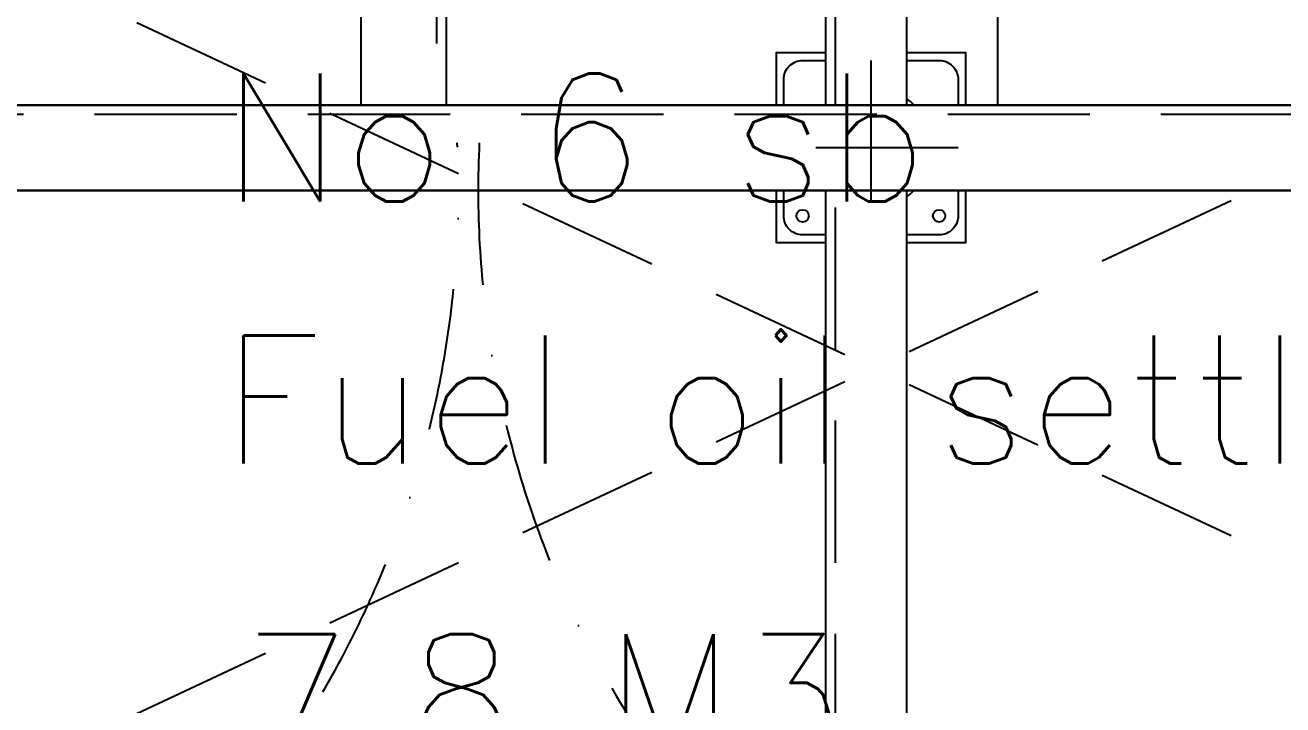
# Model space of a CAD drawing. Extents: x 33214 to 95067, y 8279 to 51908.
# Drawn here: x 43907 to 45234, y 20849 to 21566 of the extents above; entities that cross this region are included whole.
import ezdxf

# ---------------------------------------------------------------- set-up
doc = ezdxf.new("R2010")
doc.units = 0
doc.header["$LTSCALE"] = 300
doc.header["$MEASUREMENT"] = 0
for name, pattern in [('DASHDOT', [1, 0.5, -0.25, 0, -0.25]), ('DASHED', [0.75, 0.5, -0.25]), ('PHANTOM', [2.1, 1.25, -0.2, 0.125, -0.2, 0.125, -0.2]), ('SNT-025', [0.74, 0.4, -0.17, 0, -0.17])]:
    doc.linetypes.add(name, pattern=pattern)
doc.layers.get('0').update_dxf_attribs({"linetype": 'CONTINUOUS'})
for name, color, linetype in [('GENERATORSETT', 1, 'CONTINUOUS'), ('S0CO2', 2, 'CONTINUOUS'), ('S0CO3', 3, 'CONTINUOUS'), ('S0PH1', 1, 'PHANTOM'), ('Tanks', 9, 'CONTINUOUS')]:
    doc.layers.add(name, color=color, linetype=linetype)
doc.styles.add('18', font='romans', dxfattribs={"height": 180})

# ---------------------------------------------------------------- blocks, each defined once
blk = doc.blocks.new('below 1-deck')
at = {"linetype": 'DASHED'}
for p, q in [((10000, 0), (14000, -1875)), ((10000, -1875), (14000, 0))]:
    blk.add_line(p, q, dxfattribs=at)
at = {"linetype": 'DASHED', "style": '18'}
for s, p in [('No 6 sb', (11311.8, -761.8)), ('Fuel oil settling tank', (11311.8, -1038.2)), ('7.8 M3', (11333.4, -1353.2))]:
    blk.add_text(s, height=135, dxfattribs=at).set_placement(p)
blk = doc.blocks.new('GENERATOR-CENTER')
at = {"layer": 'GENERATORSETT'}
for p, q in [((-294.6, -445), (-294.6, -660)), ((-3075.6, -660), (274.4, -660)), ((274.4, -750), (-3075.6, -750))]:
    blk.add_line(p, q, dxfattribs=at)
at = {"layer": 'GENERATORSETT', "linetype": 'DASHDOT'}
for centre, start, end in [((-1913.3, -750), 296.9832, 2.7294), ((207.5, -750), 177.2706, 270)]:
    blk.add_arc(centre, 1050, start, end, dxfattribs=at)
at = {"layer": 'S0CO3', "linetype": 'Continuous'}
blk.add_line((252.8, -660), (-3075.6, -660), dxfattribs=at)
at = {"layer": 'S0CO3', "linetype": 'DASHED'}
blk.add_line((252.8, -670), (-3075.6, -670), dxfattribs=at)
blk = doc.blocks.new('motorfundament')
at = {"layer": 'S0CO3', "linetype": 'Continuous'}
for p, q in [((3958.7, -445), (3958.7, -660)), ((4048.7, -445), (4048.7, -660)), ((4449.4, -660), (4449.4, -445)), ((4534.4, -445), (4534.4, -660)), ((5178, -660), (1828, -660)), ((1828, -750), (5178, -750)), ((4449.4, -1818), (4449.4, -750)), ((4534.4, -750), (4534.4, -1818))]:
    blk.add_line(p, q, dxfattribs=at)
at = {"layer": 'S0CO3', "linetype": 'DASHED'}
for p, q in [((4038.7, -445), (4038.7, -660)), ((4459.4, -660), (4459.4, -445)), ((5178, -670), (1828, -670)), ((4459.4, -1818), (4459.4, -750))]:
    blk.add_line(p, q, dxfattribs=at)
at = {"layer": 'S0CO3', "linetype": 'Continuous'}
for points in [[(4449.4, -605), (4396.9, -605), (4396.9, -660)], [(4596.9, -660), (4596.9, -605), (4534.4, -605)], [(4396.9, -750), (4396.9, -805), (4449.4, -805)], [(4534.4, -805), (4596.9, -805), (4596.9, -750)]]:
    blk.add_lwpolyline(points, dxfattribs=at)
for points in [[(4404.9, -660), (4404.9, -633, -0.414214), (4424.9, -613), (4449.4, -613)], [(4534.4, -613), (4568.9, -613, -0.414214), (4588.9, -633), (4588.9, -660)], [(4449.4, -797), (4424.9, -797, -0.414214), (4404.9, -777), (4404.9, -750)], [(4588.9, -750), (4588.9, -777, -0.414214), (4568.9, -797), (4534.4, -797)]]:
    blk.add_lwpolyline(points, format="xyb", dxfattribs=at)
for centre in [(4424.9, -777), (4568.9, -777)]:
    blk.add_circle(centre, 6.5, dxfattribs=at)
for start, end in [(44.6783, 54.1308), (305.8692, 315.3217)]:
    blk.add_arc((4496.9, -705), 64, start, end, dxfattribs=at)
at = {"layer": 'S0PH1', "linetype": 'DASHDOT'}
for p, q in [((4496.9, -613), (4496.9, -797)), ((4588.9, -705), (4404.9, -705))]:
    blk.add_line(p, q, dxfattribs=at)

msp = doc.modelspace()

# ---------------------------------------------------------------- block references
at = {"layer": 'GENERATORSETT', "linetype": 'SNT-025'}
msp.add_blockref('GENERATOR-CENTER', (45227.7, 22142), dxfattribs=at)
at = {"layer": 'S0CO2', "color": 6}
msp.add_blockref('motorfundament', (40302.6, 22142), dxfattribs=at)
at = {"layer": 'Tanks'}
msp.add_blockref('below 1-deck', (32802.6, 22142), dxfattribs=at)

doc.saveas('drawing.dxf')
